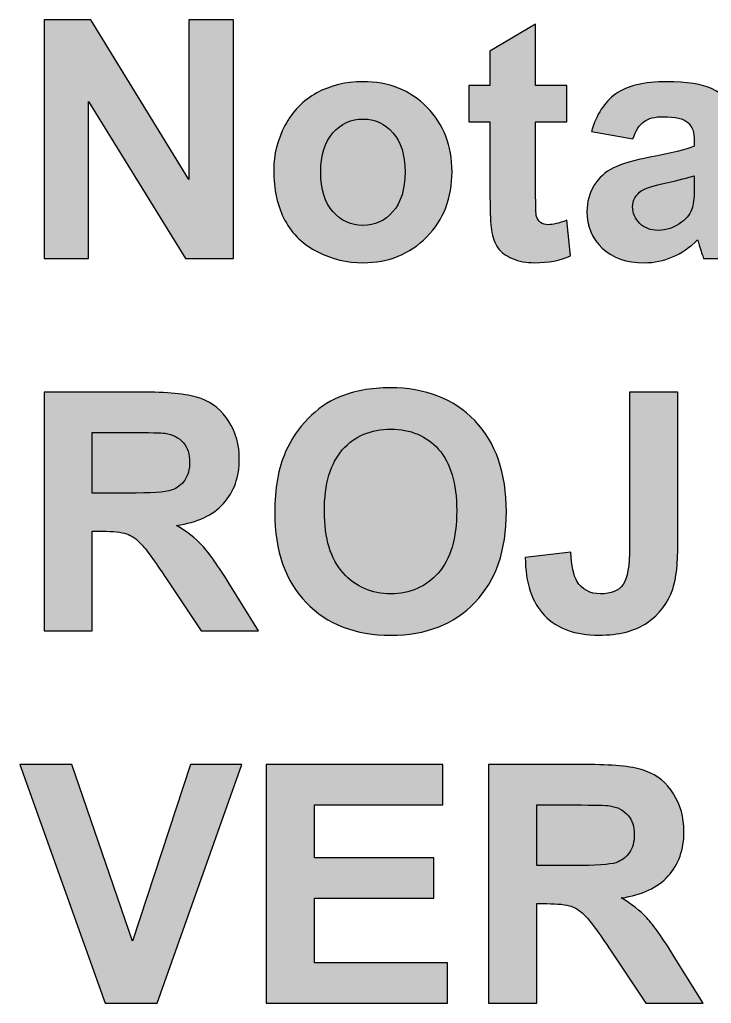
# Model space of a CAD drawing. Header units: centimetres. Extents: x -158 to 228, y -202 to 254.
# Drawn here: x -109.1 to -50.5, y 171.2 to 254.5 of the extents above; entities that cross this region are included whole.
import ezdxf

# ---------------------------------------------------------------- set-up
doc = ezdxf.new("R2010")
doc.units = ezdxf.units.CM
doc.header["$MEASUREMENT"] = 0
doc.layers.add('Capa 1', color=7, linetype='Continuous')

msp = doc.modelspace()

# ---------------------------------------------------------------- hatches: boundary and pattern name
at = {"layer": 'Capa 1', "true_color": 0x373435}
h = msp.add_hatch(color=250, dxfattribs=at)
edge = h.paths.add_edge_path()
edge.add_spline(control_points=[(-107.02469, 234.28533), (-107.02469, 234.28533), (-107.02469, 254.49244), (-107.02469, 254.49244), (-107.02469, 254.49244), (-103.06417, 254.49244), (-103.06417, 254.49244), (-103.06417, 254.49244), (-94.74802, 240.95048), (-94.74802, 240.95048), (-94.74802, 240.95048), (-94.74802, 254.49244), (-94.74802, 254.49244), (-94.74802, 254.49244), (-90.96625, 254.49244), (-90.96625, 254.49244), (-90.96625, 254.49244), (-90.96625, 234.28533), (-90.96625, 234.28533), (-90.96625, 234.28533), (-95.05376, 234.28533), (-95.05376, 234.28533), (-95.05376, 234.28533), (-103.24291, 247.56859), (-103.24291, 247.56859), (-103.24291, 247.56859), (-103.24291, 234.28533), (-103.24291, 234.28533), (-103.24291, 234.28533), (-107.02469, 234.28533), (-107.02469, 234.28533)], knot_values=[0, 0, 0, 0, 0.1, 0.1, 0.1, 0.2, 0.2, 0.2, 0.3, 0.3, 0.3, 0.4, 0.4, 0.4, 0.5, 0.5, 0.5, 0.6, 0.6, 0.6, 0.7, 0.7, 0.7, 0.8, 0.8, 0.8, 0.9, 0.9, 0.9, 1, 1, 1, 1], degree=3, periodic=1)
h = msp.add_hatch(color=250, dxfattribs=at)
edge = h.paths.add_edge_path()
edge.add_spline(control_points=[(-62.74402, 248.93266), (-62.74402, 248.93266), (-62.74402, 245.85644), (-62.74402, 245.85644), (-62.74402, 245.85644), (-65.39691, 245.85644), (-65.39691, 245.85644), (-65.39691, 245.85644), (-65.39691, 239.92507), (-65.39691, 239.92507), (-65.39691, 238.72092), (-65.37339, 238.02007), (-65.32165, 237.82251), (-65.26991, 237.62496), (-65.15702, 237.46033), (-64.97358, 237.32863), (-64.79484, 237.20163), (-64.57847, 237.13577), (-64.31976, 237.13577), (-63.95758, 237.13577), (-63.44017, 237.25807), (-62.75814, 237.50737), (-62.75814, 237.50737), (-62.43358, 234.497), (-62.43358, 234.497), (-63.33199, 234.11129), (-64.34799, 233.91844), (-65.48628, 233.91844), (-66.18243, 233.91844), (-66.80802, 234.03603), (-67.36776, 234.27122), (-67.92751, 234.5064), (-68.33673, 234.81214), (-68.59543, 235.18374), (-68.85884, 235.56003), (-69.03758, 236.06333), (-69.14106, 236.70303), (-69.22102, 237.15459), (-69.26336, 238.06711), (-69.26336, 239.44529), (-69.26336, 239.44529), (-69.26336, 245.85644), (-69.26336, 245.85644), (-69.26336, 245.85644), (-71.04136, 245.85644), (-71.04136, 245.85644), (-71.04136, 245.85644), (-71.04136, 248.93266), (-71.04136, 248.93266), (-71.04136, 248.93266), (-69.26336, 248.93266), (-69.26336, 248.93266), (-69.26336, 248.93266), (-69.26336, 251.83955), (-69.26336, 251.83955), (-69.26336, 251.83955), (-65.39691, 254.12555), (-65.39691, 254.12555), (-65.39691, 254.12555), (-65.39691, 248.93266), (-65.39691, 248.93266), (-65.39691, 248.93266), (-62.74402, 248.93266), (-62.74402, 248.93266)], knot_values=[0, 0, 0, 0, 0.04761905, 0.04761905, 0.04761905, 0.0952381, 0.0952381, 0.0952381, 0.14285714, 0.14285714, 0.14285714, 0.19047619, 0.19047619, 0.19047619, 0.23809524, 0.23809524, 0.23809524, 0.28571429, 0.28571429, 0.28571429, 0.33333333, 0.33333333, 0.33333333, 0.38095238, 0.38095238, 0.38095238, 0.42857143, 0.42857143, 0.42857143, 0.47619048, 0.47619048, 0.47619048, 0.52380952, 0.52380952, 0.52380952, 0.57142857, 0.57142857, 0.57142857, 0.61904762, 0.61904762, 0.61904762, 0.66666667, 0.66666667, 0.66666667, 0.71428571, 0.71428571, 0.71428571, 0.76190476, 0.76190476, 0.76190476, 0.80952381, 0.80952381, 0.80952381, 0.85714286, 0.85714286, 0.85714286, 0.9047619, 0.9047619, 0.9047619, 0.95238095, 0.95238095, 0.95238095, 1, 1, 1, 1], degree=3, periodic=1)
h = msp.add_hatch(color=250, dxfattribs=at)
edge = h.paths.add_edge_path()
edge.add_spline(control_points=[(-87.57487, 241.78774), (-87.57487, 243.07655), (-87.25972, 244.32303), (-86.62472, 245.52718), (-85.98972, 246.73603), (-85.09132, 247.65325), (-83.9295, 248.28825), (-82.76769, 248.92325), (-81.47417, 249.24311), (-80.03954, 249.24311), (-77.82409, 249.24311), (-76.01317, 248.52344), (-74.59735, 247.08411), (-73.18154, 245.64007), (-72.47598, 243.82444), (-72.47598, 241.62311), (-72.47598, 239.40296), (-73.19095, 237.56381), (-74.61617, 236.10566), (-76.04609, 234.64752), (-77.84291, 233.91844), (-80.01132, 233.91844), (-81.35187, 233.91844), (-82.63128, 234.22418), (-83.84954, 234.83096), (-85.06309, 235.43774), (-85.98972, 236.32674), (-86.62472, 237.50266), (-87.25972, 238.67388), (-87.57487, 240.10381), (-87.57487, 241.78774)], knot_values=[0, 0, 0, 0, 0.1, 0.1, 0.1, 0.2, 0.2, 0.2, 0.3, 0.3, 0.3, 0.4, 0.4, 0.4, 0.5, 0.5, 0.5, 0.6, 0.6, 0.6, 0.7, 0.7, 0.7, 0.8, 0.8, 0.8, 0.9, 0.9, 0.9, 1, 1, 1, 1], degree=3, periodic=1)
h = msp.add_hatch(color=250, dxfattribs=at)
edge = h.paths.add_edge_path()
edge.add_spline(control_points=[(-57.15602, 244.41711), (-57.15602, 244.41711), (-60.65558, 245.038), (-60.65558, 245.038), (-60.26047, 246.46792), (-59.57843, 247.52625), (-58.61417, 248.21299), (-57.64991, 248.89974), (-56.21528, 249.24311), (-54.31499, 249.24311), (-52.58873, 249.24311), (-51.29991, 249.04085), (-50.45325, 248.63162), (-49.61128, 248.2224), (-49.01391, 247.70499), (-48.67054, 247.0747), (-48.32717, 246.4444), (-48.15314, 245.292), (-48.15314, 243.60807), (-48.15314, 243.60807), (-48.20958, 239.09251), (-48.20958, 239.09251), (-48.20958, 237.8084), (-48.14843, 236.85826), (-48.02614, 236.24677), (-47.90384, 235.63529), (-47.67336, 234.98148), (-47.33469, 234.28533), (-47.33469, 234.28533), (-51.17291, 234.28533), (-51.17291, 234.28533), (-51.27169, 234.53933), (-51.39869, 234.91563), (-51.54451, 235.41422), (-51.60565, 235.6447), (-51.65269, 235.79522), (-51.68091, 235.86577), (-52.33943, 235.21666), (-53.04499, 234.73218), (-53.79758, 234.40763), (-54.55017, 234.08307), (-55.3498, 233.91844), (-56.20117, 233.91844), (-57.70165, 233.91844), (-58.88699, 234.32766), (-59.75247, 235.14611), (-60.61795, 235.95985), (-61.05069, 236.99466), (-61.05069, 238.24585), (-61.05069, 239.069), (-60.85313, 239.80748), (-60.45802, 240.45659), (-60.06291, 241.101), (-59.51258, 241.59959), (-58.79762, 241.94296), (-58.08736, 242.28633), (-57.06195, 242.58737), (-55.72139, 242.84607), (-53.91517, 243.18474), (-52.65928, 243.50459), (-51.96314, 243.79622), (-51.96314, 243.79622), (-51.96314, 244.18663), (-51.96314, 244.18663), (-51.96314, 244.93922), (-52.14658, 245.47544), (-52.51347, 245.8), (-52.88506, 246.11985), (-53.58121, 246.27977), (-54.60191, 246.27977), (-55.29336, 246.27977), (-55.82958, 246.14337), (-56.21528, 245.86585), (-56.60569, 245.59303), (-56.91614, 245.10855), (-57.15602, 244.41711)], knot_values=[0, 0, 0, 0, 0.04, 0.04, 0.04, 0.08, 0.08, 0.08, 0.12, 0.12, 0.12, 0.16, 0.16, 0.16, 0.2, 0.2, 0.2, 0.24, 0.24, 0.24, 0.28, 0.28, 0.28, 0.32, 0.32, 0.32, 0.36, 0.36, 0.36, 0.4, 0.4, 0.4, 0.44, 0.44, 0.44, 0.48, 0.48, 0.48, 0.52, 0.52, 0.52, 0.56, 0.56, 0.56, 0.6, 0.6, 0.6, 0.64, 0.64, 0.64, 0.68, 0.68, 0.68, 0.72, 0.72, 0.72, 0.76, 0.76, 0.76, 0.8, 0.8, 0.8, 0.84, 0.84, 0.84, 0.88, 0.88, 0.88, 0.92, 0.92, 0.92, 0.96, 0.96, 0.96, 1, 1, 1, 1], degree=3, periodic=1)
h = msp.add_hatch(color=250, dxfattribs=at)
edge = h.paths.add_edge_path()
edge.add_spline(control_points=[(-83.59554, 241.58077), (-83.59554, 240.12733), (-83.25217, 239.01255), (-82.56543, 238.24114), (-81.87398, 237.46503), (-81.02732, 237.07933), (-80.01602, 237.07933), (-79.00943, 237.07933), (-78.16276, 237.46503), (-77.48072, 238.24114), (-76.79869, 239.01255), (-76.45532, 240.13674), (-76.45532, 241.609), (-76.45532, 243.04363), (-76.79869, 244.149), (-77.48072, 244.9204), (-78.16276, 245.69651), (-79.00943, 246.08222), (-80.01602, 246.08222), (-81.02732, 246.08222), (-81.87398, 245.69651), (-82.56543, 244.9204), (-83.25217, 244.149), (-83.59554, 243.03422), (-83.59554, 241.58077)], knot_values=[0, 0, 0, 0, 0.125, 0.125, 0.125, 0.25, 0.25, 0.25, 0.375, 0.375, 0.375, 0.5, 0.5, 0.5, 0.625, 0.625, 0.625, 0.75, 0.75, 0.75, 0.875, 0.875, 0.875, 1, 1, 1, 1], degree=3, periodic=1)
h = msp.add_hatch(color=250, dxfattribs=at)
edge = h.paths.add_edge_path()
edge.add_spline(control_points=[(-51.96314, 241.28444), (-52.45702, 241.11981), (-53.24254, 240.92226), (-54.31969, 240.69177), (-55.39214, 240.46129), (-56.09769, 240.23551), (-56.42695, 240.01914), (-56.93025, 239.65696), (-57.18425, 239.2054), (-57.18425, 238.65507), (-57.18425, 238.10944), (-56.98199, 237.64377), (-56.57747, 237.24866), (-56.17295, 236.85355), (-55.66025, 236.656), (-55.03465, 236.656), (-54.33851, 236.656), (-53.67058, 236.88648), (-53.03558, 237.34274), (-52.56991, 237.69551), (-52.25947, 238.11885), (-52.11365, 238.62685), (-52.01488, 238.95611), (-51.96314, 239.5864), (-51.96314, 240.51303), (-51.96314, 240.51303), (-51.96314, 241.28444), (-51.96314, 241.28444)], knot_values=[0, 0, 0, 0, 0.11111111, 0.11111111, 0.11111111, 0.22222222, 0.22222222, 0.22222222, 0.33333333, 0.33333333, 0.33333333, 0.44444444, 0.44444444, 0.44444444, 0.55555556, 0.55555556, 0.55555556, 0.66666667, 0.66666667, 0.66666667, 0.77777778, 0.77777778, 0.77777778, 0.88888889, 0.88888889, 0.88888889, 1, 1, 1, 1], degree=3, periodic=1)
at = {"layer": 'Capa 1', "true_color": 0xed3237}
h = msp.add_hatch(color=240, dxfattribs=at)
edge = h.paths.add_edge_path()
edge.add_spline(control_points=[(-87.4902, 212.73766), (-87.4902, 214.79788), (-87.17976, 216.52884), (-86.56358, 217.93055), (-86.10732, 218.96066), (-85.47702, 219.88729), (-84.68209, 220.70573), (-83.88717, 221.52418), (-83.01698, 222.13095), (-82.07154, 222.53077), (-80.81095, 223.06229), (-79.3575, 223.3304), (-77.71121, 223.3304), (-74.72906, 223.3304), (-72.34898, 222.40377), (-70.55687, 220.55521), (-68.76947, 218.70195), (-67.87576, 216.12903), (-67.87576, 212.83173), (-67.87576, 209.56266), (-68.76476, 207.00384), (-70.53806, 205.15999), (-72.31135, 203.31144), (-74.68672, 202.38951), (-77.65476, 202.38951), (-80.66043, 202.38951), (-83.05461, 203.30673), (-84.82791, 205.14588), (-86.6012, 206.98033), (-87.4902, 209.51092), (-87.4902, 212.73766)], knot_values=[0, 0, 0, 0, 0.1, 0.1, 0.1, 0.2, 0.2, 0.2, 0.3, 0.3, 0.3, 0.4, 0.4, 0.4, 0.5, 0.5, 0.5, 0.6, 0.6, 0.6, 0.7, 0.7, 0.7, 0.8, 0.8, 0.8, 0.9, 0.9, 0.9, 1, 1, 1, 1], degree=3, periodic=1)
h = msp.add_hatch(color=240, dxfattribs=at)
edge = h.paths.add_edge_path()
edge.add_spline(control_points=[(-107.02469, 202.7564), (-107.02469, 202.7564), (-107.02469, 222.96351), (-107.02469, 222.96351), (-107.02469, 222.96351), (-98.43102, 222.96351), (-98.43102, 222.96351), (-96.27202, 222.96351), (-94.70099, 222.78006), (-93.72262, 222.41788), (-92.73954, 222.05569), (-91.95873, 221.41129), (-91.37076, 220.48466), (-90.7828, 219.55332), (-90.48647, 218.49499), (-90.48647, 217.30025), (-90.48647, 215.78095), (-90.92862, 214.52977), (-91.81762, 213.54199), (-92.70662, 212.55421), (-94.03306, 211.93332), (-95.80165, 211.67462), (-94.92206, 211.16192), (-94.19769, 210.59747), (-93.62854, 209.98129), (-93.05469, 209.3651), (-92.28328, 208.26914), (-91.31432, 206.6981), (-91.31432, 206.6981), (-88.84958, 202.7564), (-88.84958, 202.7564), (-88.84958, 202.7564), (-93.72732, 202.7564), (-93.72732, 202.7564), (-93.72732, 202.7564), (-96.65302, 207.16847), (-96.65302, 207.16847), (-97.70195, 208.73481), (-98.42162, 209.72258), (-98.81202, 210.13181), (-99.19773, 210.53632), (-99.60695, 210.81855), (-100.03969, 210.96907), (-100.47713, 211.11958), (-101.16387, 211.19484), (-102.10461, 211.19484), (-102.10461, 211.19484), (-102.93247, 211.19484), (-102.93247, 211.19484), (-102.93247, 211.19484), (-102.93247, 202.7564), (-102.93247, 202.7564), (-102.93247, 202.7564), (-107.02469, 202.7564), (-107.02469, 202.7564)], knot_values=[0, 0, 0, 0, 0.05555556, 0.05555556, 0.05555556, 0.11111111, 0.11111111, 0.11111111, 0.16666667, 0.16666667, 0.16666667, 0.22222222, 0.22222222, 0.22222222, 0.27777778, 0.27777778, 0.27777778, 0.33333333, 0.33333333, 0.33333333, 0.38888889, 0.38888889, 0.38888889, 0.44444444, 0.44444444, 0.44444444, 0.5, 0.5, 0.5, 0.55555556, 0.55555556, 0.55555556, 0.61111111, 0.61111111, 0.61111111, 0.66666667, 0.66666667, 0.66666667, 0.72222222, 0.72222222, 0.72222222, 0.77777778, 0.77777778, 0.77777778, 0.83333333, 0.83333333, 0.83333333, 0.88888889, 0.88888889, 0.88888889, 0.94444444, 0.94444444, 0.94444444, 1, 1, 1, 1], degree=3, periodic=1)
h = msp.add_hatch(color=240, dxfattribs=at)
edge = h.paths.add_edge_path()
edge.add_spline(control_points=[(-57.43825, 222.96351), (-57.43825, 222.96351), (-53.34603, 222.96351), (-53.34603, 222.96351), (-53.34603, 222.96351), (-53.34603, 210.16003), (-53.34603, 210.16003), (-53.34603, 208.48551), (-53.49184, 207.1967), (-53.78817, 206.29358), (-54.18329, 205.11766), (-54.89825, 204.17221), (-55.93777, 203.45725), (-56.97258, 202.74699), (-58.34136, 202.38951), (-60.0441, 202.38951), (-62.03847, 202.38951), (-63.57188, 202.94455), (-64.64432, 204.05933), (-65.72147, 205.1741), (-66.26239, 206.81099), (-66.2718, 208.96529), (-66.2718, 208.96529), (-62.40536, 209.41684), (-62.40536, 209.41684), (-62.35832, 208.26444), (-62.19369, 207.4507), (-61.90206, 206.97562), (-61.46462, 206.25125), (-60.8014, 205.88907), (-59.90769, 205.88907), (-59.00928, 205.88907), (-58.36958, 206.14777), (-57.99799, 206.66988), (-57.6264, 207.18729), (-57.43825, 208.26444), (-57.43825, 209.90133), (-57.43825, 209.90133), (-57.43825, 222.96351), (-57.43825, 222.96351)], knot_values=[0, 0, 0, 0, 0.07692308, 0.07692308, 0.07692308, 0.15384615, 0.15384615, 0.15384615, 0.23076923, 0.23076923, 0.23076923, 0.30769231, 0.30769231, 0.30769231, 0.38461538, 0.38461538, 0.38461538, 0.46153846, 0.46153846, 0.46153846, 0.53846154, 0.53846154, 0.53846154, 0.61538462, 0.61538462, 0.61538462, 0.69230769, 0.69230769, 0.69230769, 0.76923077, 0.76923077, 0.76923077, 0.84615385, 0.84615385, 0.84615385, 0.92307692, 0.92307692, 0.92307692, 1, 1, 1, 1], degree=3, periodic=1)
h = msp.add_hatch(color=240, dxfattribs=at)
edge = h.paths.add_edge_path()
edge.add_spline(control_points=[(-83.28509, 212.87407), (-83.28509, 210.58336), (-82.75358, 208.8477), (-81.69524, 207.66236), (-80.63691, 206.48173), (-79.29165, 205.88907), (-77.66417, 205.88907), (-76.03198, 205.88907), (-74.69613, 206.47703), (-73.64721, 207.64825), (-72.60298, 208.82418), (-72.08087, 210.58336), (-72.08087, 212.93051), (-72.08087, 215.24944), (-72.58887, 216.9804), (-73.60958, 218.11869), (-74.62558, 219.26169), (-75.97554, 219.83084), (-77.66417, 219.83084), (-79.34809, 219.83084), (-80.70746, 219.25229), (-81.73758, 218.09988), (-82.76769, 216.94277), (-83.28509, 215.2024), (-83.28509, 212.87407)], knot_values=[0, 0, 0, 0, 0.125, 0.125, 0.125, 0.25, 0.25, 0.25, 0.375, 0.375, 0.375, 0.5, 0.5, 0.5, 0.625, 0.625, 0.625, 0.75, 0.75, 0.75, 0.875, 0.875, 0.875, 1, 1, 1, 1], degree=3, periodic=1)
h = msp.add_hatch(color=240, dxfattribs=at)
edge = h.paths.add_edge_path()
edge.add_spline(control_points=[(-102.93247, 214.41218), (-102.93247, 214.41218), (-99.91269, 214.41218), (-99.91269, 214.41218), (-97.95595, 214.41218), (-96.73769, 214.49684), (-96.2485, 214.66147), (-95.76402, 214.8261), (-95.37832, 215.11303), (-95.1055, 215.51755), (-94.82799, 215.92206), (-94.69158, 216.43006), (-94.69158, 217.03684), (-94.69158, 217.71888), (-94.87502, 218.26451), (-95.23721, 218.68784), (-95.59939, 219.10647), (-96.1121, 219.36988), (-96.77062, 219.47806), (-97.10458, 219.5251), (-98.09706, 219.54862), (-99.74806, 219.54862), (-99.74806, 219.54862), (-102.93247, 219.54862), (-102.93247, 219.54862), (-102.93247, 219.54862), (-102.93247, 214.41218), (-102.93247, 214.41218)], knot_values=[0, 0, 0, 0, 0.11111111, 0.11111111, 0.11111111, 0.22222222, 0.22222222, 0.22222222, 0.33333333, 0.33333333, 0.33333333, 0.44444444, 0.44444444, 0.44444444, 0.55555556, 0.55555556, 0.55555556, 0.66666667, 0.66666667, 0.66666667, 0.77777778, 0.77777778, 0.77777778, 0.88888889, 0.88888889, 0.88888889, 1, 1, 1, 1], degree=3, periodic=1)
at = {"layer": 'Capa 1', "true_color": 0x00a859}
h = msp.add_hatch(color=114, dxfattribs=at)
edge = h.paths.add_edge_path()
edge.add_spline(control_points=[(-101.85532, 171.22747), (-101.85532, 171.22747), (-109.08491, 191.43458), (-109.08491, 191.43458), (-109.08491, 191.43458), (-104.66343, 191.43458), (-104.66343, 191.43458), (-104.66343, 191.43458), (-99.53169, 176.4768), (-99.53169, 176.4768), (-99.53169, 176.4768), (-94.60691, 191.43458), (-94.60691, 191.43458), (-94.60691, 191.43458), (-90.26069, 191.43458), (-90.26069, 191.43458), (-90.26069, 191.43458), (-97.44795, 171.22747), (-97.44795, 171.22747), (-97.44795, 171.22747), (-101.85532, 171.22747), (-101.85532, 171.22747)], knot_values=[0, 0, 0, 0, 0.14285714, 0.14285714, 0.14285714, 0.28571429, 0.28571429, 0.28571429, 0.42857143, 0.42857143, 0.42857143, 0.57142857, 0.57142857, 0.57142857, 0.71428571, 0.71428571, 0.71428571, 0.85714286, 0.85714286, 0.85714286, 1, 1, 1, 1], degree=3, periodic=1)
h = msp.add_hatch(color=114, dxfattribs=at)
edge = h.paths.add_edge_path()
edge.add_spline(control_points=[(-88.20047, 171.22747), (-88.20047, 171.22747), (-88.20047, 191.43458), (-88.20047, 191.43458), (-88.20047, 191.43458), (-73.24269, 191.43458), (-73.24269, 191.43458), (-73.24269, 191.43458), (-73.24269, 188.01969), (-73.24269, 188.01969), (-73.24269, 188.01969), (-84.10825, 188.01969), (-84.10825, 188.01969), (-84.10825, 188.01969), (-84.10825, 183.53236), (-84.10825, 183.53236), (-84.10825, 183.53236), (-74.00469, 183.53236), (-74.00469, 183.53236), (-74.00469, 183.53236), (-74.00469, 180.11747), (-74.00469, 180.11747), (-74.00469, 180.11747), (-84.10825, 180.11747), (-84.10825, 180.11747), (-84.10825, 180.11747), (-84.10825, 174.64236), (-84.10825, 174.64236), (-84.10825, 174.64236), (-72.84758, 174.64236), (-72.84758, 174.64236), (-72.84758, 174.64236), (-72.84758, 171.22747), (-72.84758, 171.22747), (-72.84758, 171.22747), (-88.20047, 171.22747), (-88.20047, 171.22747)], knot_values=[0, 0, 0, 0, 0.08333333, 0.08333333, 0.08333333, 0.16666667, 0.16666667, 0.16666667, 0.25, 0.25, 0.25, 0.33333333, 0.33333333, 0.33333333, 0.41666667, 0.41666667, 0.41666667, 0.5, 0.5, 0.5, 0.58333333, 0.58333333, 0.58333333, 0.66666667, 0.66666667, 0.66666667, 0.75, 0.75, 0.75, 0.83333333, 0.83333333, 0.83333333, 0.91666667, 0.91666667, 0.91666667, 1, 1, 1, 1], degree=3, periodic=1)
h = msp.add_hatch(color=114, dxfattribs=at)
edge = h.paths.add_edge_path()
edge.add_spline(control_points=[(-69.37625, 171.22747), (-69.37625, 171.22747), (-69.37625, 191.43458), (-69.37625, 191.43458), (-69.37625, 191.43458), (-60.78258, 191.43458), (-60.78258, 191.43458), (-58.62358, 191.43458), (-57.05255, 191.25113), (-56.07418, 190.88895), (-55.0911, 190.52676), (-54.31029, 189.88236), (-53.72232, 188.95573), (-53.13436, 188.02439), (-52.83803, 186.96606), (-52.83803, 185.77132), (-52.83803, 184.25202), (-53.28018, 183.00084), (-54.16918, 182.01306), (-55.05818, 181.02528), (-56.38462, 180.40439), (-58.15321, 180.14569), (-57.27362, 179.63299), (-56.54925, 179.06854), (-55.9801, 178.45236), (-55.40625, 177.83617), (-54.63484, 176.74021), (-53.66588, 175.16917), (-53.66588, 175.16917), (-51.20114, 171.22747), (-51.20114, 171.22747), (-51.20114, 171.22747), (-56.07888, 171.22747), (-56.07888, 171.22747), (-56.07888, 171.22747), (-59.00458, 175.63954), (-59.00458, 175.63954), (-60.05351, 177.20588), (-60.77318, 178.19365), (-61.16358, 178.60288), (-61.54929, 179.00739), (-61.95851, 179.28962), (-62.39125, 179.44014), (-62.82869, 179.59065), (-63.51543, 179.66591), (-64.45617, 179.66591), (-64.45617, 179.66591), (-65.28403, 179.66591), (-65.28403, 179.66591), (-65.28403, 179.66591), (-65.28403, 171.22747), (-65.28403, 171.22747), (-65.28403, 171.22747), (-69.37625, 171.22747), (-69.37625, 171.22747)], knot_values=[0, 0, 0, 0, 0.05555556, 0.05555556, 0.05555556, 0.11111111, 0.11111111, 0.11111111, 0.16666667, 0.16666667, 0.16666667, 0.22222222, 0.22222222, 0.22222222, 0.27777778, 0.27777778, 0.27777778, 0.33333333, 0.33333333, 0.33333333, 0.38888889, 0.38888889, 0.38888889, 0.44444444, 0.44444444, 0.44444444, 0.5, 0.5, 0.5, 0.55555556, 0.55555556, 0.55555556, 0.61111111, 0.61111111, 0.61111111, 0.66666667, 0.66666667, 0.66666667, 0.72222222, 0.72222222, 0.72222222, 0.77777778, 0.77777778, 0.77777778, 0.83333333, 0.83333333, 0.83333333, 0.88888889, 0.88888889, 0.88888889, 0.94444444, 0.94444444, 0.94444444, 1, 1, 1, 1], degree=3, periodic=1)
h = msp.add_hatch(color=114, dxfattribs=at)
edge = h.paths.add_edge_path()
edge.add_spline(control_points=[(-65.28403, 182.88325), (-65.28403, 182.88325), (-62.26425, 182.88325), (-62.26425, 182.88325), (-60.30751, 182.88325), (-59.08925, 182.96791), (-58.60006, 183.13254), (-58.11558, 183.29717), (-57.72988, 183.5841), (-57.45706, 183.98862), (-57.17955, 184.39313), (-57.04314, 184.90113), (-57.04314, 185.50791), (-57.04314, 186.18995), (-57.22658, 186.73558), (-57.58877, 187.15891), (-57.95095, 187.57754), (-58.46366, 187.84095), (-59.12218, 187.94913), (-59.45614, 187.99617), (-60.44862, 188.01969), (-62.09962, 188.01969), (-62.09962, 188.01969), (-65.28403, 188.01969), (-65.28403, 188.01969), (-65.28403, 188.01969), (-65.28403, 182.88325), (-65.28403, 182.88325)], knot_values=[0, 0, 0, 0, 0.11111111, 0.11111111, 0.11111111, 0.22222222, 0.22222222, 0.22222222, 0.33333333, 0.33333333, 0.33333333, 0.44444444, 0.44444444, 0.44444444, 0.55555556, 0.55555556, 0.55555556, 0.66666667, 0.66666667, 0.66666667, 0.77777778, 0.77777778, 0.77777778, 0.88888889, 0.88888889, 0.88888889, 1, 1, 1, 1], degree=3, periodic=1)

# ---------------------------------------------------------------- linework, layer by layer
at = {"layer": 'Capa 1', "color": 250}
for points, knots in [([(-107.02469, 234.28533), (-107.02469, 234.28533), (-107.02469, 254.49244), (-107.02469, 254.49244), (-107.02469, 254.49244), (-103.06417, 254.49244), (-103.06417, 254.49244), (-103.06417, 254.49244), (-94.74802, 240.95048), (-94.74802, 240.95048), (-94.74802, 240.95048), (-94.74802, 254.49244), (-94.74802, 254.49244), (-94.74802, 254.49244), (-90.96625, 254.49244), (-90.96625, 254.49244), (-90.96625, 254.49244), (-90.96625, 234.28533), (-90.96625, 234.28533), (-90.96625, 234.28533), (-95.05376, 234.28533), (-95.05376, 234.28533), (-95.05376, 234.28533), (-103.24291, 247.56859), (-103.24291, 247.56859), (-103.24291, 247.56859), (-103.24291, 234.28533), (-103.24291, 234.28533), (-103.24291, 234.28533), (-107.02469, 234.28533), (-107.02469, 234.28533)], [0, 0, 0, 0, 0.1, 0.1, 0.1, 0.2, 0.2, 0.2, 0.3, 0.3, 0.3, 0.4, 0.4, 0.4, 0.5, 0.5, 0.5, 0.6, 0.6, 0.6, 0.7, 0.7, 0.7, 0.8, 0.8, 0.8, 0.9, 0.9, 0.9, 1, 1, 1, 1]), ([(-62.74402, 248.93266), (-62.74402, 248.93266), (-62.74402, 245.85644), (-62.74402, 245.85644), (-62.74402, 245.85644), (-65.39691, 245.85644), (-65.39691, 245.85644), (-65.39691, 245.85644), (-65.39691, 239.92507), (-65.39691, 239.92507), (-65.39691, 238.72092), (-65.37339, 238.02007), (-65.32165, 237.82251), (-65.26991, 237.62496), (-65.15702, 237.46033), (-64.97358, 237.32863), (-64.79484, 237.20163), (-64.57847, 237.13577), (-64.31976, 237.13577), (-63.95758, 237.13577), (-63.44017, 237.25807), (-62.75814, 237.50737), (-62.75814, 237.50737), (-62.43358, 234.497), (-62.43358, 234.497), (-63.33199, 234.11129), (-64.34799, 233.91844), (-65.48628, 233.91844), (-66.18243, 233.91844), (-66.80802, 234.03603), (-67.36776, 234.27122), (-67.92751, 234.5064), (-68.33673, 234.81214), (-68.59543, 235.18374), (-68.85884, 235.56003), (-69.03758, 236.06333), (-69.14106, 236.70303), (-69.22102, 237.15459), (-69.26336, 238.06711), (-69.26336, 239.44529), (-69.26336, 239.44529), (-69.26336, 245.85644), (-69.26336, 245.85644), (-69.26336, 245.85644), (-71.04136, 245.85644), (-71.04136, 245.85644), (-71.04136, 245.85644), (-71.04136, 248.93266), (-71.04136, 248.93266), (-71.04136, 248.93266), (-69.26336, 248.93266), (-69.26336, 248.93266), (-69.26336, 248.93266), (-69.26336, 251.83955), (-69.26336, 251.83955), (-69.26336, 251.83955), (-65.39691, 254.12555), (-65.39691, 254.12555), (-65.39691, 254.12555), (-65.39691, 248.93266), (-65.39691, 248.93266), (-65.39691, 248.93266), (-62.74402, 248.93266), (-62.74402, 248.93266)], [0, 0, 0, 0, 0.04761905, 0.04761905, 0.04761905, 0.0952381, 0.0952381, 0.0952381, 0.14285714, 0.14285714, 0.14285714, 0.19047619, 0.19047619, 0.19047619, 0.23809524, 0.23809524, 0.23809524, 0.28571429, 0.28571429, 0.28571429, 0.33333333, 0.33333333, 0.33333333, 0.38095238, 0.38095238, 0.38095238, 0.42857143, 0.42857143, 0.42857143, 0.47619048, 0.47619048, 0.47619048, 0.52380952, 0.52380952, 0.52380952, 0.57142857, 0.57142857, 0.57142857, 0.61904762, 0.61904762, 0.61904762, 0.66666667, 0.66666667, 0.66666667, 0.71428571, 0.71428571, 0.71428571, 0.76190476, 0.76190476, 0.76190476, 0.80952381, 0.80952381, 0.80952381, 0.85714286, 0.85714286, 0.85714286, 0.9047619, 0.9047619, 0.9047619, 0.95238095, 0.95238095, 0.95238095, 1, 1, 1, 1]), ([(-87.57487, 241.78774), (-87.57487, 243.07655), (-87.25972, 244.32303), (-86.62472, 245.52718), (-85.98972, 246.73603), (-85.09132, 247.65325), (-83.9295, 248.28825), (-82.76769, 248.92325), (-81.47417, 249.24311), (-80.03954, 249.24311), (-77.82409, 249.24311), (-76.01317, 248.52344), (-74.59735, 247.08411), (-73.18154, 245.64007), (-72.47598, 243.82444), (-72.47598, 241.62311), (-72.47598, 239.40296), (-73.19095, 237.56381), (-74.61617, 236.10566), (-76.04609, 234.64752), (-77.84291, 233.91844), (-80.01132, 233.91844), (-81.35187, 233.91844), (-82.63128, 234.22418), (-83.84954, 234.83096), (-85.06309, 235.43774), (-85.98972, 236.32674), (-86.62472, 237.50266), (-87.25972, 238.67388), (-87.57487, 240.10381), (-87.57487, 241.78774)], [0, 0, 0, 0, 0.1, 0.1, 0.1, 0.2, 0.2, 0.2, 0.3, 0.3, 0.3, 0.4, 0.4, 0.4, 0.5, 0.5, 0.5, 0.6, 0.6, 0.6, 0.7, 0.7, 0.7, 0.8, 0.8, 0.8, 0.9, 0.9, 0.9, 1, 1, 1, 1]), ([(-57.15602, 244.41711), (-57.15602, 244.41711), (-60.65558, 245.038), (-60.65558, 245.038), (-60.26047, 246.46792), (-59.57843, 247.52625), (-58.61417, 248.21299), (-57.64991, 248.89974), (-56.21528, 249.24311), (-54.31499, 249.24311), (-52.58873, 249.24311), (-51.29991, 249.04085), (-50.45325, 248.63162), (-49.61128, 248.2224), (-49.01391, 247.70499), (-48.67054, 247.0747), (-48.32717, 246.4444), (-48.15314, 245.292), (-48.15314, 243.60807), (-48.15314, 243.60807), (-48.20958, 239.09251), (-48.20958, 239.09251), (-48.20958, 237.8084), (-48.14843, 236.85826), (-48.02614, 236.24677), (-47.90384, 235.63529), (-47.67336, 234.98148), (-47.33469, 234.28533), (-47.33469, 234.28533), (-51.17291, 234.28533), (-51.17291, 234.28533), (-51.27169, 234.53933), (-51.39869, 234.91563), (-51.54451, 235.41422), (-51.60565, 235.6447), (-51.65269, 235.79522), (-51.68091, 235.86577), (-52.33943, 235.21666), (-53.04499, 234.73218), (-53.79758, 234.40763), (-54.55017, 234.08307), (-55.3498, 233.91844), (-56.20117, 233.91844), (-57.70165, 233.91844), (-58.88699, 234.32766), (-59.75247, 235.14611), (-60.61795, 235.95985), (-61.05069, 236.99466), (-61.05069, 238.24585), (-61.05069, 239.069), (-60.85313, 239.80748), (-60.45802, 240.45659), (-60.06291, 241.101), (-59.51258, 241.59959), (-58.79762, 241.94296), (-58.08736, 242.28633), (-57.06195, 242.58737), (-55.72139, 242.84607), (-53.91517, 243.18474), (-52.65928, 243.50459), (-51.96314, 243.79622), (-51.96314, 243.79622), (-51.96314, 244.18663), (-51.96314, 244.18663), (-51.96314, 244.93922), (-52.14658, 245.47544), (-52.51347, 245.8), (-52.88506, 246.11985), (-53.58121, 246.27977), (-54.60191, 246.27977), (-55.29336, 246.27977), (-55.82958, 246.14337), (-56.21528, 245.86585), (-56.60569, 245.59303), (-56.91614, 245.10855), (-57.15602, 244.41711)], [0, 0, 0, 0, 0.04, 0.04, 0.04, 0.08, 0.08, 0.08, 0.12, 0.12, 0.12, 0.16, 0.16, 0.16, 0.2, 0.2, 0.2, 0.24, 0.24, 0.24, 0.28, 0.28, 0.28, 0.32, 0.32, 0.32, 0.36, 0.36, 0.36, 0.4, 0.4, 0.4, 0.44, 0.44, 0.44, 0.48, 0.48, 0.48, 0.52, 0.52, 0.52, 0.56, 0.56, 0.56, 0.6, 0.6, 0.6, 0.64, 0.64, 0.64, 0.68, 0.68, 0.68, 0.72, 0.72, 0.72, 0.76, 0.76, 0.76, 0.8, 0.8, 0.8, 0.84, 0.84, 0.84, 0.88, 0.88, 0.88, 0.92, 0.92, 0.92, 0.96, 0.96, 0.96, 1, 1, 1, 1]), ([(-83.59554, 241.58077), (-83.59554, 240.12733), (-83.25217, 239.01255), (-82.56543, 238.24114), (-81.87398, 237.46503), (-81.02732, 237.07933), (-80.01602, 237.07933), (-79.00943, 237.07933), (-78.16276, 237.46503), (-77.48072, 238.24114), (-76.79869, 239.01255), (-76.45532, 240.13674), (-76.45532, 241.609), (-76.45532, 243.04363), (-76.79869, 244.149), (-77.48072, 244.9204), (-78.16276, 245.69651), (-79.00943, 246.08222), (-80.01602, 246.08222), (-81.02732, 246.08222), (-81.87398, 245.69651), (-82.56543, 244.9204), (-83.25217, 244.149), (-83.59554, 243.03422), (-83.59554, 241.58077)], [0, 0, 0, 0, 0.125, 0.125, 0.125, 0.25, 0.25, 0.25, 0.375, 0.375, 0.375, 0.5, 0.5, 0.5, 0.625, 0.625, 0.625, 0.75, 0.75, 0.75, 0.875, 0.875, 0.875, 1, 1, 1, 1]), ([(-51.96314, 241.28444), (-52.45702, 241.11981), (-53.24254, 240.92226), (-54.31969, 240.69177), (-55.39214, 240.46129), (-56.09769, 240.23551), (-56.42695, 240.01914), (-56.93025, 239.65696), (-57.18425, 239.2054), (-57.18425, 238.65507), (-57.18425, 238.10944), (-56.98199, 237.64377), (-56.57747, 237.24866), (-56.17295, 236.85355), (-55.66025, 236.656), (-55.03465, 236.656), (-54.33851, 236.656), (-53.67058, 236.88648), (-53.03558, 237.34274), (-52.56991, 237.69551), (-52.25947, 238.11885), (-52.11365, 238.62685), (-52.01488, 238.95611), (-51.96314, 239.5864), (-51.96314, 240.51303), (-51.96314, 240.51303), (-51.96314, 241.28444), (-51.96314, 241.28444)], [0, 0, 0, 0, 0.11111111, 0.11111111, 0.11111111, 0.22222222, 0.22222222, 0.22222222, 0.33333333, 0.33333333, 0.33333333, 0.44444444, 0.44444444, 0.44444444, 0.55555556, 0.55555556, 0.55555556, 0.66666667, 0.66666667, 0.66666667, 0.77777778, 0.77777778, 0.77777778, 0.88888889, 0.88888889, 0.88888889, 1, 1, 1, 1])]:
    msp.add_open_spline(points, degree=3, knots=knots, dxfattribs=at)
at = {"layer": 'Capa 1', "color": 240}
for points, knots in [([(-87.4902, 212.73766), (-87.4902, 214.79788), (-87.17976, 216.52884), (-86.56358, 217.93055), (-86.10732, 218.96066), (-85.47702, 219.88729), (-84.68209, 220.70573), (-83.88717, 221.52418), (-83.01698, 222.13095), (-82.07154, 222.53077), (-80.81095, 223.06229), (-79.3575, 223.3304), (-77.71121, 223.3304), (-74.72906, 223.3304), (-72.34898, 222.40377), (-70.55687, 220.55521), (-68.76947, 218.70195), (-67.87576, 216.12903), (-67.87576, 212.83173), (-67.87576, 209.56266), (-68.76476, 207.00384), (-70.53806, 205.15999), (-72.31135, 203.31144), (-74.68672, 202.38951), (-77.65476, 202.38951), (-80.66043, 202.38951), (-83.05461, 203.30673), (-84.82791, 205.14588), (-86.6012, 206.98033), (-87.4902, 209.51092), (-87.4902, 212.73766)], [0, 0, 0, 0, 0.1, 0.1, 0.1, 0.2, 0.2, 0.2, 0.3, 0.3, 0.3, 0.4, 0.4, 0.4, 0.5, 0.5, 0.5, 0.6, 0.6, 0.6, 0.7, 0.7, 0.7, 0.8, 0.8, 0.8, 0.9, 0.9, 0.9, 1, 1, 1, 1]), ([(-107.02469, 202.7564), (-107.02469, 202.7564), (-107.02469, 222.96351), (-107.02469, 222.96351), (-107.02469, 222.96351), (-98.43102, 222.96351), (-98.43102, 222.96351), (-96.27202, 222.96351), (-94.70099, 222.78006), (-93.72262, 222.41788), (-92.73954, 222.05569), (-91.95873, 221.41129), (-91.37076, 220.48466), (-90.7828, 219.55332), (-90.48647, 218.49499), (-90.48647, 217.30025), (-90.48647, 215.78095), (-90.92862, 214.52977), (-91.81762, 213.54199), (-92.70662, 212.55421), (-94.03306, 211.93332), (-95.80165, 211.67462), (-94.92206, 211.16192), (-94.19769, 210.59747), (-93.62854, 209.98129), (-93.05469, 209.3651), (-92.28328, 208.26914), (-91.31432, 206.6981), (-91.31432, 206.6981), (-88.84958, 202.7564), (-88.84958, 202.7564), (-88.84958, 202.7564), (-93.72732, 202.7564), (-93.72732, 202.7564), (-93.72732, 202.7564), (-96.65302, 207.16847), (-96.65302, 207.16847), (-97.70195, 208.73481), (-98.42162, 209.72258), (-98.81202, 210.13181), (-99.19773, 210.53632), (-99.60695, 210.81855), (-100.03969, 210.96907), (-100.47713, 211.11958), (-101.16387, 211.19484), (-102.10461, 211.19484), (-102.10461, 211.19484), (-102.93247, 211.19484), (-102.93247, 211.19484), (-102.93247, 211.19484), (-102.93247, 202.7564), (-102.93247, 202.7564), (-102.93247, 202.7564), (-107.02469, 202.7564), (-107.02469, 202.7564)], [0, 0, 0, 0, 0.05555556, 0.05555556, 0.05555556, 0.11111111, 0.11111111, 0.11111111, 0.16666667, 0.16666667, 0.16666667, 0.22222222, 0.22222222, 0.22222222, 0.27777778, 0.27777778, 0.27777778, 0.33333333, 0.33333333, 0.33333333, 0.38888889, 0.38888889, 0.38888889, 0.44444444, 0.44444444, 0.44444444, 0.5, 0.5, 0.5, 0.55555556, 0.55555556, 0.55555556, 0.61111111, 0.61111111, 0.61111111, 0.66666667, 0.66666667, 0.66666667, 0.72222222, 0.72222222, 0.72222222, 0.77777778, 0.77777778, 0.77777778, 0.83333333, 0.83333333, 0.83333333, 0.88888889, 0.88888889, 0.88888889, 0.94444444, 0.94444444, 0.94444444, 1, 1, 1, 1]), ([(-57.43825, 222.96351), (-57.43825, 222.96351), (-53.34603, 222.96351), (-53.34603, 222.96351), (-53.34603, 222.96351), (-53.34603, 210.16003), (-53.34603, 210.16003), (-53.34603, 208.48551), (-53.49184, 207.1967), (-53.78817, 206.29358), (-54.18329, 205.11766), (-54.89825, 204.17221), (-55.93777, 203.45725), (-56.97258, 202.74699), (-58.34136, 202.38951), (-60.0441, 202.38951), (-62.03847, 202.38951), (-63.57188, 202.94455), (-64.64432, 204.05933), (-65.72147, 205.1741), (-66.26239, 206.81099), (-66.2718, 208.96529), (-66.2718, 208.96529), (-62.40536, 209.41684), (-62.40536, 209.41684), (-62.35832, 208.26444), (-62.19369, 207.4507), (-61.90206, 206.97562), (-61.46462, 206.25125), (-60.8014, 205.88907), (-59.90769, 205.88907), (-59.00928, 205.88907), (-58.36958, 206.14777), (-57.99799, 206.66988), (-57.6264, 207.18729), (-57.43825, 208.26444), (-57.43825, 209.90133), (-57.43825, 209.90133), (-57.43825, 222.96351), (-57.43825, 222.96351)], [0, 0, 0, 0, 0.07692308, 0.07692308, 0.07692308, 0.15384615, 0.15384615, 0.15384615, 0.23076923, 0.23076923, 0.23076923, 0.30769231, 0.30769231, 0.30769231, 0.38461538, 0.38461538, 0.38461538, 0.46153846, 0.46153846, 0.46153846, 0.53846154, 0.53846154, 0.53846154, 0.61538462, 0.61538462, 0.61538462, 0.69230769, 0.69230769, 0.69230769, 0.76923077, 0.76923077, 0.76923077, 0.84615385, 0.84615385, 0.84615385, 0.92307692, 0.92307692, 0.92307692, 1, 1, 1, 1]), ([(-83.28509, 212.87407), (-83.28509, 210.58336), (-82.75358, 208.8477), (-81.69524, 207.66236), (-80.63691, 206.48173), (-79.29165, 205.88907), (-77.66417, 205.88907), (-76.03198, 205.88907), (-74.69613, 206.47703), (-73.64721, 207.64825), (-72.60298, 208.82418), (-72.08087, 210.58336), (-72.08087, 212.93051), (-72.08087, 215.24944), (-72.58887, 216.9804), (-73.60958, 218.11869), (-74.62558, 219.26169), (-75.97554, 219.83084), (-77.66417, 219.83084), (-79.34809, 219.83084), (-80.70746, 219.25229), (-81.73758, 218.09988), (-82.76769, 216.94277), (-83.28509, 215.2024), (-83.28509, 212.87407)], [0, 0, 0, 0, 0.125, 0.125, 0.125, 0.25, 0.25, 0.25, 0.375, 0.375, 0.375, 0.5, 0.5, 0.5, 0.625, 0.625, 0.625, 0.75, 0.75, 0.75, 0.875, 0.875, 0.875, 1, 1, 1, 1]), ([(-102.93247, 214.41218), (-102.93247, 214.41218), (-99.91269, 214.41218), (-99.91269, 214.41218), (-97.95595, 214.41218), (-96.73769, 214.49684), (-96.2485, 214.66147), (-95.76402, 214.8261), (-95.37832, 215.11303), (-95.1055, 215.51755), (-94.82799, 215.92206), (-94.69158, 216.43006), (-94.69158, 217.03684), (-94.69158, 217.71888), (-94.87502, 218.26451), (-95.23721, 218.68784), (-95.59939, 219.10647), (-96.1121, 219.36988), (-96.77062, 219.47806), (-97.10458, 219.5251), (-98.09706, 219.54862), (-99.74806, 219.54862), (-99.74806, 219.54862), (-102.93247, 219.54862), (-102.93247, 219.54862), (-102.93247, 219.54862), (-102.93247, 214.41218), (-102.93247, 214.41218)], [0, 0, 0, 0, 0.11111111, 0.11111111, 0.11111111, 0.22222222, 0.22222222, 0.22222222, 0.33333333, 0.33333333, 0.33333333, 0.44444444, 0.44444444, 0.44444444, 0.55555556, 0.55555556, 0.55555556, 0.66666667, 0.66666667, 0.66666667, 0.77777778, 0.77777778, 0.77777778, 0.88888889, 0.88888889, 0.88888889, 1, 1, 1, 1])]:
    msp.add_open_spline(points, degree=3, knots=knots, dxfattribs=at)
at = {"layer": 'Capa 1', "color": 114}
for points, knots in [([(-101.85532, 171.22747), (-101.85532, 171.22747), (-109.08491, 191.43458), (-109.08491, 191.43458), (-109.08491, 191.43458), (-104.66343, 191.43458), (-104.66343, 191.43458), (-104.66343, 191.43458), (-99.53169, 176.4768), (-99.53169, 176.4768), (-99.53169, 176.4768), (-94.60691, 191.43458), (-94.60691, 191.43458), (-94.60691, 191.43458), (-90.26069, 191.43458), (-90.26069, 191.43458), (-90.26069, 191.43458), (-97.44795, 171.22747), (-97.44795, 171.22747), (-97.44795, 171.22747), (-101.85532, 171.22747), (-101.85532, 171.22747)], [0, 0, 0, 0, 0.14285714, 0.14285714, 0.14285714, 0.28571429, 0.28571429, 0.28571429, 0.42857143, 0.42857143, 0.42857143, 0.57142857, 0.57142857, 0.57142857, 0.71428571, 0.71428571, 0.71428571, 0.85714286, 0.85714286, 0.85714286, 1, 1, 1, 1]), ([(-88.20047, 171.22747), (-88.20047, 171.22747), (-88.20047, 191.43458), (-88.20047, 191.43458), (-88.20047, 191.43458), (-73.24269, 191.43458), (-73.24269, 191.43458), (-73.24269, 191.43458), (-73.24269, 188.01969), (-73.24269, 188.01969), (-73.24269, 188.01969), (-84.10825, 188.01969), (-84.10825, 188.01969), (-84.10825, 188.01969), (-84.10825, 183.53236), (-84.10825, 183.53236), (-84.10825, 183.53236), (-74.00469, 183.53236), (-74.00469, 183.53236), (-74.00469, 183.53236), (-74.00469, 180.11747), (-74.00469, 180.11747), (-74.00469, 180.11747), (-84.10825, 180.11747), (-84.10825, 180.11747), (-84.10825, 180.11747), (-84.10825, 174.64236), (-84.10825, 174.64236), (-84.10825, 174.64236), (-72.84758, 174.64236), (-72.84758, 174.64236), (-72.84758, 174.64236), (-72.84758, 171.22747), (-72.84758, 171.22747), (-72.84758, 171.22747), (-88.20047, 171.22747), (-88.20047, 171.22747)], [0, 0, 0, 0, 0.08333333, 0.08333333, 0.08333333, 0.16666667, 0.16666667, 0.16666667, 0.25, 0.25, 0.25, 0.33333333, 0.33333333, 0.33333333, 0.41666667, 0.41666667, 0.41666667, 0.5, 0.5, 0.5, 0.58333333, 0.58333333, 0.58333333, 0.66666667, 0.66666667, 0.66666667, 0.75, 0.75, 0.75, 0.83333333, 0.83333333, 0.83333333, 0.91666667, 0.91666667, 0.91666667, 1, 1, 1, 1]), ([(-69.37625, 171.22747), (-69.37625, 171.22747), (-69.37625, 191.43458), (-69.37625, 191.43458), (-69.37625, 191.43458), (-60.78258, 191.43458), (-60.78258, 191.43458), (-58.62358, 191.43458), (-57.05255, 191.25113), (-56.07418, 190.88895), (-55.0911, 190.52676), (-54.31029, 189.88236), (-53.72232, 188.95573), (-53.13436, 188.02439), (-52.83803, 186.96606), (-52.83803, 185.77132), (-52.83803, 184.25202), (-53.28018, 183.00084), (-54.16918, 182.01306), (-55.05818, 181.02528), (-56.38462, 180.40439), (-58.15321, 180.14569), (-57.27362, 179.63299), (-56.54925, 179.06854), (-55.9801, 178.45236), (-55.40625, 177.83617), (-54.63484, 176.74021), (-53.66588, 175.16917), (-53.66588, 175.16917), (-51.20114, 171.22747), (-51.20114, 171.22747), (-51.20114, 171.22747), (-56.07888, 171.22747), (-56.07888, 171.22747), (-56.07888, 171.22747), (-59.00458, 175.63954), (-59.00458, 175.63954), (-60.05351, 177.20588), (-60.77318, 178.19365), (-61.16358, 178.60288), (-61.54929, 179.00739), (-61.95851, 179.28962), (-62.39125, 179.44014), (-62.82869, 179.59065), (-63.51543, 179.66591), (-64.45617, 179.66591), (-64.45617, 179.66591), (-65.28403, 179.66591), (-65.28403, 179.66591), (-65.28403, 179.66591), (-65.28403, 171.22747), (-65.28403, 171.22747), (-65.28403, 171.22747), (-69.37625, 171.22747), (-69.37625, 171.22747)], [0, 0, 0, 0, 0.05555556, 0.05555556, 0.05555556, 0.11111111, 0.11111111, 0.11111111, 0.16666667, 0.16666667, 0.16666667, 0.22222222, 0.22222222, 0.22222222, 0.27777778, 0.27777778, 0.27777778, 0.33333333, 0.33333333, 0.33333333, 0.38888889, 0.38888889, 0.38888889, 0.44444444, 0.44444444, 0.44444444, 0.5, 0.5, 0.5, 0.55555556, 0.55555556, 0.55555556, 0.61111111, 0.61111111, 0.61111111, 0.66666667, 0.66666667, 0.66666667, 0.72222222, 0.72222222, 0.72222222, 0.77777778, 0.77777778, 0.77777778, 0.83333333, 0.83333333, 0.83333333, 0.88888889, 0.88888889, 0.88888889, 0.94444444, 0.94444444, 0.94444444, 1, 1, 1, 1]), ([(-65.28403, 182.88325), (-65.28403, 182.88325), (-62.26425, 182.88325), (-62.26425, 182.88325), (-60.30751, 182.88325), (-59.08925, 182.96791), (-58.60006, 183.13254), (-58.11558, 183.29717), (-57.72988, 183.5841), (-57.45706, 183.98862), (-57.17955, 184.39313), (-57.04314, 184.90113), (-57.04314, 185.50791), (-57.04314, 186.18995), (-57.22658, 186.73558), (-57.58877, 187.15891), (-57.95095, 187.57754), (-58.46366, 187.84095), (-59.12218, 187.94913), (-59.45614, 187.99617), (-60.44862, 188.01969), (-62.09962, 188.01969), (-62.09962, 188.01969), (-65.28403, 188.01969), (-65.28403, 188.01969), (-65.28403, 188.01969), (-65.28403, 182.88325), (-65.28403, 182.88325)], [0, 0, 0, 0, 0.11111111, 0.11111111, 0.11111111, 0.22222222, 0.22222222, 0.22222222, 0.33333333, 0.33333333, 0.33333333, 0.44444444, 0.44444444, 0.44444444, 0.55555556, 0.55555556, 0.55555556, 0.66666667, 0.66666667, 0.66666667, 0.77777778, 0.77777778, 0.77777778, 0.88888889, 0.88888889, 0.88888889, 1, 1, 1, 1])]:
    msp.add_open_spline(points, degree=3, knots=knots, dxfattribs=at)

doc.saveas('drawing.dxf')
